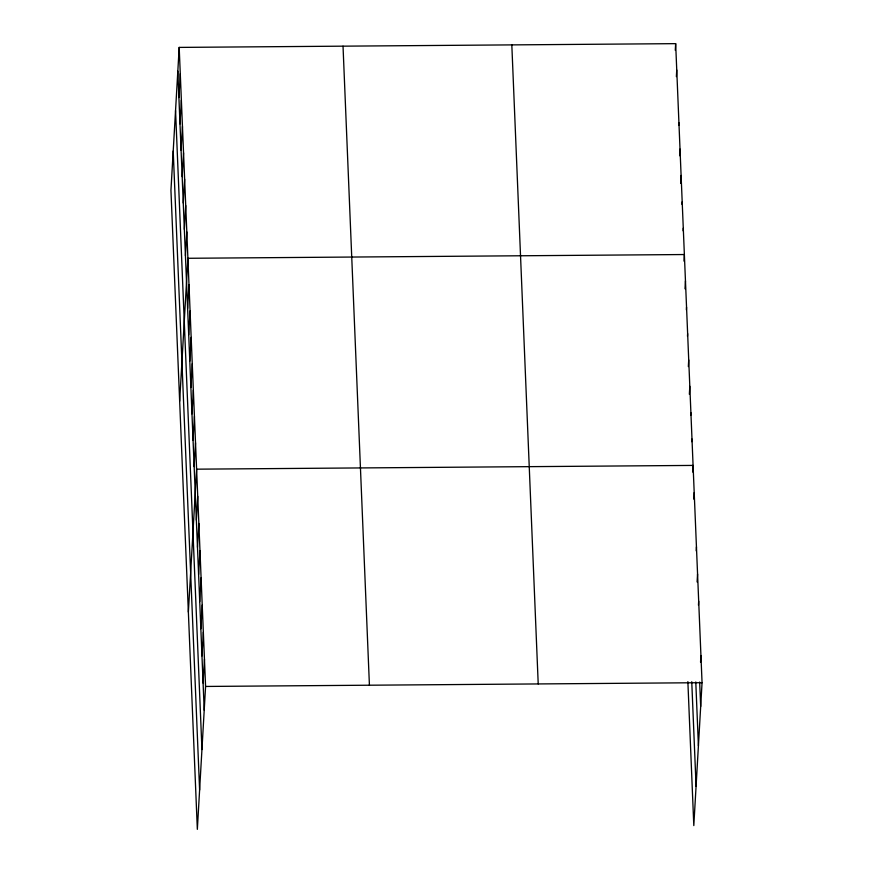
<?xml version="1.0" encoding="UTF-8"?>
<svg xmlns="http://www.w3.org/2000/svg" width="873" height="873" viewBox="0 0 873 873"><rect width="100%" height="100%" fill="white"/><g stroke="black" fill="none" stroke-linecap="round" stroke-linejoin="round"><path stroke-width="1.31" d="M179.194 47.404L170.944 190.303L197.342 829.35L205.581 686.451L179.194 47.404L675.658 43.65L702.056 682.697L693.806 825.596L687.869 681.649M178.91 97.558L180.274 73.769M179.991 123.922L181.366 100.133M181.082 150.276L182.457 126.487M182.173 176.641L183.548 152.851M183.265 203.005L184.629 179.205M184.345 229.359L185.72 205.57M185.436 255.724L186.811 231.934M179.663 401.187L187.902 258.288L684.367 254.534L683.985 261.147M187.619 308.442L188.994 284.653M188.71 334.806L190.074 311.017M189.79 361.16L191.165 337.371M190.881 387.525L192.256 363.735M191.973 413.889L193.348 390.1M193.064 440.243L194.428 416.454M194.144 466.608L195.519 442.818M188.372 612.071L196.611 469.172L693.075 465.418L692.693 472.031M196.36 520.122L197.734 496.333M197.484 547.284L198.858 523.494M198.608 574.445L199.972 550.656M199.721 601.606L201.096 577.817M200.845 628.767L202.22 604.978M201.969 655.918L203.344 632.128M203.093 683.079L204.468 659.29M675.276 50.263L675.658 43.65M676.368 76.617L676.739 70.015M678.768 125.374L678.921 122.733M679.63 155.7L680.012 149.097M680.645 183.385L681.104 175.451M682.031 204.457L682.184 201.816M683.123 230.821L683.275 228.169M684.999 288.821L685.458 280.899M686.385 309.904L686.538 307.252M687.477 336.258L687.629 333.617M688.339 366.584L688.721 359.982M689.354 394.269L689.812 386.335M690.75 415.341L690.903 412.7M691.831 441.705L691.983 439.054M693.817 499.181L694.199 492.579M696.218 550.863L696.447 546.902M697.101 581.985L697.56 574.052M698.455 605.185L698.684 601.213M700.55 662.138L700.932 655.536M205.581 686.451L702.056 682.697M699.666 682.042L700.681 706.486M695.781 681.966L698.411 745.793M691.754 681.726L696.076 786.289M511.818 44.894L538.215 683.93M343.024 46.171L369.421 685.207M177.819 71.193L204.217 710.24M175.549 110.5L201.947 749.547M173.214 150.996L199.611 790.043"/></g></svg>
